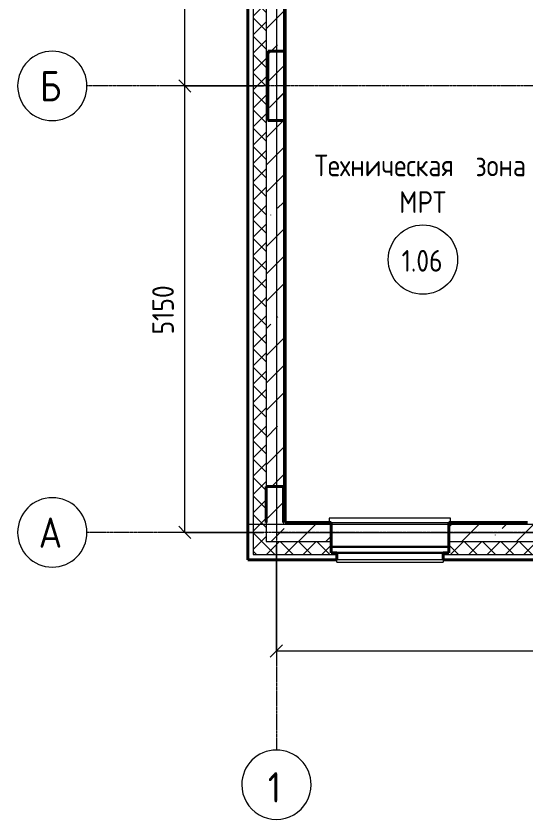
# Model space of a CAD drawing. Header units: millimetres. Extents: x -32954 to 151739, y -65671 to 56243.
# Drawn here: x -32954 to -27072, y -15318 to -6034 of the extents above; entities that cross this region are included whole.
import ezdxf

# ---------------------------------------------------------------- set-up
doc = ezdxf.new("R2010")
doc.units = ezdxf.units.MM
doc.linetypes.add('ADSK_Линия сетки', pattern=[21, 12, -3, 3, -3])
for name, color, linetype, lineweight in [('Марки помещений', 7, 'Continuous', 18), ('Окна', 7, 'Continuous', 18), ('Оси', 7, 'Continuous', 9), ('Остекление', 7, 'Continuous', 30), ('Отлив', 7, 'Continuous', 18), ('Перекрытия', 7, 'Continuous', 18), ('Подоконник_Верхний брус', 7, 'Continuous', 18), ('Размеры', 7, 'Continuous', 9), ('Размеры-100', 7, 'Continuous', 9), ('Стены', 7, 'Continuous', 18), ('Стены разрез', 7, 'Continuous', 40), ('Стены штриховка', 7, 'Continuous', 18)]:
    doc.layers.add(name, color=color, linetype=linetype, lineweight=lineweight)
doc.styles.add('GOST Common', font='GOST_Common.ttf', dxfattribs={"width": 0.9, "height": 250})
doc.styles.add('GOST Common_1', font='GOST_Common.ttf', dxfattribs={"width": 0.9, "height": 350})
doc.dimstyles.new('ADSK_Проверочный', dxfattribs={"dimscale": 304.8, "dimtxt": 251.428749, "dimasz": 0.463911, "dimexe": 0.492126, "dimexo": 0.492126, "dimgap": 0.164042, "dimtad": 1, "dimdec": 0, "dimdsep": 46, "dimtxsty": 'GOST Common', "dimblk1": 'OBLIQUE', "dimblk2": 'OBLIQUE', "dimsah": 1, "dimcen": 0.09, "dimazin": 0, "dimtfac": 1, "dimtdec": 4, "dimtix": 1, "dimtmove": 0, "dimatfit": 3, "dimfxl": 1, "dimtvp": 1, "dimtolj": 1, "dimtzin": 0, "dimarcsym": 2})
pattern_1 = [(45, (0, 0), (-106.066, 106.066), []), (135, (0, 0), (-106.066, -106.066), [])]
pattern_2 = [(45, (0, 0), (-314.309, 314.309), []), (45, (314.3, 0), (-314.309, 314.309), [555.625, -111.125, 3.353, -107.772])]

# ---------------------------------------------------------------- blocks, each defined once
blk = doc.blocks.new('B2B_Окно_1створка - 1320х1460h-729009-В_АР_ПЭ_01 Этаж')
at = {"layer": 'Остекление'}
for p, q in [((-680, 135), (680, 135)), ((-680, 65), (680, 65))]:
    blk.add_line(p, q, dxfattribs=at)
blk = doc.blocks.new('В2В_Подоконник_ПВХ - ПВХ-717279-В_АР_ПЭ_01 Этаж')
at = {"layer": 'Подоконник_Верхний брус'}
for p, q in [((-680, -280), (-680, 0)), ((-680, 0), (680, 0)), ((680, 0), (680, -280)), ((-680, -280), (-700, -280)), ((-700, -280), (-700, -330)), ((-700, -330), (700, -330)), ((700, -280), (680, -280)), ((700, -330), (700, -280))]:
    blk.add_line(p, q, dxfattribs=at)
blk = doc.blocks.new('B2B_Отлив - Отлив_металлический-717280-В_АР_ПЭ_01 Этаж')
at = {"layer": 'Отлив'}
for p, q in [((-615, 1), (-615, 110)), ((615, 110), (-615, 110)), ((615, 110), (615, 1)), ((-615, 0), (-615, 1)), ((-615, 1), (615, 1)), ((-615, 1), (615, 1)), ((-615, 0), (615, 0)), ((615, 1), (615, 0))]:
    blk.add_line(p, q, dxfattribs=at)
blk = doc.blocks.new('Ось сетки - D8-4846-В_АР_ПЭ_01 Этаж')
at = {"layer": 'Оси', "lineweight": 18}
for start, end in [(360, 180), (180, 360)]:
    blk.add_arc((0, 0), 4, start, end, dxfattribs=at)
blk = doc.blocks.new('ADSK_Марка_Помещение_2_ГОСТ21-501-2011 - Имя и Категория-86712-В_АР_ПЭ_01 Этаж')
at = {"layer": 'Марки помещений'}
blk.add_circle((0, 0), 4, dxfattribs=at)
blk = doc.blocks.new('DIMBLOCK3-В_АР_ПЭ_01 Этаж')
at = {"layer": 'Размеры-100', "transparency": 16777216}
for p, q in [((-29950, -12140), (-29950, -13506.8)), ((-29950, -13356.8), (-29950, -12140)), ((-22450, -12140), (-22450, -13506.8)), ((-22450, -13356.8), (-22450, -12140)), ((-29950, -13356.8), (-30020.7, -13427.5)), ((-29950, -13356.8), (-29879.3, -13286.1)), ((-29950, -13356.8), (-22450, -13356.8)), ((-22450, -13356.8), (-22520.7, -13427.5)), ((-22450, -13356.8), (-22379.3, -13286.1))]:
    blk.add_line(p, q, dxfattribs=at)
at = {"layer": 'Размеры-100', "color": 0, "transparency": 16777216, "insert": (-26515.4, -12980.1), "char_height": 250, "width": 756.843, "attachment_point": 1, "line_spacing_factor": 1.022761, "style": 'GOST Common'}
blk.add_mtext('7500', dxfattribs=at)
blk = doc.blocks.new('_Oblique')
at = {"color": 0, "linetype": 'ByBlock', "lineweight": -2}
blk.add_line((-0.5, -0.5), (0.5, 0.5), dxfattribs=at)
blk = doc.blocks.new('DIMBLOCK6-В_АР_ПЭ_01 Этаж')
at = {"layer": 'Размеры-100', "transparency": 16777216}
for p, q in [((-31007.1, -6840), (-31077.8, -6769.3)), ((-30100, -6840), (-31157.1, -6840)), ((-31007.1, -11990), (-31007.1, -6840)), ((-31007.1, -6840), (-30936.4, -6910.7)), ((-31007.1, -6840), (-30100, -6840)), ((-31007.1, -11990), (-31077.8, -11919.3)), ((-30100, -11990), (-31157.1, -11990)), ((-31007.1, -11990), (-30936.4, -12060.7)), ((-31007.1, -11990), (-30100, -11990))]:
    blk.add_line(p, q, dxfattribs=at)
at = {"layer": 'Размеры-100', "color": 0, "transparency": 16777216, "insert": (-31383.8, -9706.9), "char_height": 250, "width": 700.591, "attachment_point": 1, "rotation": 90, "line_spacing_factor": 1.022761, "style": 'GOST Common'}
blk.add_mtext('5150', dxfattribs=at)
blk = doc.blocks.new('DIMBLOCK11-В_АР_ПЭ_01 Этаж')
at = {"layer": 'Размеры-100', "transparency": 16777216}
for p, q in [((-31007.1, -3440), (-31077.8, -3369.3)), ((-30100, -3440), (-31157.1, -3440)), ((-31007.1, -6840), (-31007.1, -3440)), ((-31007.1, -3440), (-30936.4, -3510.7)), ((-31007.1, -3440), (-30100, -3440)), ((-31007.1, -6840), (-31077.8, -6769.3)), ((-30430, -6840), (-31157.1, -6840)), ((-31007.1, -6840), (-30936.4, -6910.7)), ((-31007.1, -6840), (-30430, -6840))]:
    blk.add_line(p, q, dxfattribs=at)
at = {"layer": 'Размеры-100', "color": 0, "transparency": 16777216, "insert": (-31383.8, -5466), "char_height": 250, "width": 782.412, "attachment_point": 1, "rotation": 90, "line_spacing_factor": 1.022761, "style": 'GOST Common'}
blk.add_mtext('3400', dxfattribs=at)

msp = doc.modelspace()

# ---------------------------------------------------------------- hatches: boundary and pattern name
at = {"layer": 'Стены', "lineweight": 9}
h = msp.add_hatch(dxfattribs=at)
h.set_pattern_fill('FP_1', color=256, style=0, pattern_type=2)
h.set_pattern_definition([(45, (0, 0), (-314.309, 314.309), []), (45, (314.3, 0), (-314.309, 314.309), [222.25, -111.125])])
h.paths.add_polyline_path([(-30050, -7240), (-29850, -7240), (-29850, -6440), (-30050, -6440)])
at = {"layer": 'Стены разрез', "lineweight": 9}
h = msp.add_hatch(dxfattribs=at)
h.set_pattern_fill('FP_2', color=256, style=0, pattern_type=2)
h.set_pattern_definition(pattern_1)
h.paths.add_polyline_path([(-30220, -12095), (-30070, -12095), (-30070, -5625), (-30200, -5625), (-30200, -5560), (-30220, -5560), (-30220, -11875)])
h.paths.add_polyline_path([(-30200, -4370), (-30200, -4305), (-30070, -4305), (-30070, 2250), (-30220, 2250), (-30220, -4370)])
h = msp.add_hatch(dxfattribs=at)
h.set_pattern_fill('FP_3', color=256, style=0, pattern_type=2)
h.set_pattern_definition(pattern_2)
h.paths.add_polyline_path([(-29870, -11895), (-29870, -5625), (-30070, -5625), (-30070, -11895)])
h.paths.add_polyline_path([(-29870, -4305), (-29870, 2050), (-30070, 2050), (-30070, -4305)])
h = msp.add_hatch(dxfattribs=at)
h.set_pattern_fill('FP_3', color=256, style=0, pattern_type=2)
h.set_pattern_definition(pattern_2)
h.paths.add_polyline_path([(-18792.5, -12095), (-18792.5, -11895), (-19295, -11895), (-19295, -12095)])
h.paths.add_polyline_path([(-20655, -12095), (-20655, -11895), (-24670, -11895), (-24670, -12095), (-23425.9, -12095)])
h.paths.add_polyline_path([(-26030, -12095), (-26030, -11895), (-27960, -11895), (-27960, -12095), (-27261.2, -12095)])
h.paths.add_polyline_path([(-30070, -12095), (-29320, -12095), (-29320, -11895), (-30070, -11895)])
h = msp.add_hatch(dxfattribs=at)
h.set_pattern_fill('FP_2', color=256, style=0, pattern_type=2)
h.set_pattern_definition(pattern_1)
h.paths.add_polyline_path([(-20590, -12245), (-20590, -12225), (-20655, -12225), (-20655, -12095), (-24670, -12095), (-24670, -12225), (-24735, -12225), (-24735, -12245), (-23425.9, -12245)])
h.paths.add_polyline_path([(-18642.5, -12245), (-18642.5, -12095), (-19295, -12095), (-19295, -12225), (-19360, -12225), (-19360, -12245)])
h.paths.add_polyline_path([(-25965, -12245), (-25965, -12225), (-26030, -12225), (-26030, -12095), (-27960, -12095), (-27960, -12225), (-28025, -12225), (-28025, -12245), (-27261.2, -12245)])
h.paths.add_polyline_path([(-29255, -12245), (-29255, -12225), (-29320, -12225), (-29320, -12095), (-30220, -12095), (-30220, -12245)])

# ---------------------------------------------------------------- linework, layer by layer
at = {"layer": 'Оси', "linetype": 'ADSK_Линия сетки'}
for p, q in [((-29950, 4287.9), (-29950, -14500)), ((2299.7, -6840), (-32136.4, -6840)), ((2500, -11990), (-32136.4, -11990))]:
    msp.add_line(p, q, dxfattribs=at)
at = {"layer": 'Перекрытия'}
for p, q in [((-29950, 2150), (-29950, -11990)), ((-29950, -11990), (-50, -11990))]:
    msp.add_line(p, q, dxfattribs=at)
at = {"layer": 'Стены'}
for p, q in [((-29870, 2030), (-29870, -11875)), ((-29320, -11875), (-27960, -11875)), ((-30280, -11895), (-18582.5, -11895)), ((-28025, -12305), (-29255, -12305))]:
    msp.add_line(p, q, dxfattribs=at)
at = {"layer": 'Стены разрез'}
for p, q in [((-30280, -5560), (-30280, -12305)), ((-29850, -11875), (-29850, -5625)), ((-29850, -6440), (-30050, -6440)), ((-30050, -6440), (-30050, -7240)), ((-29850, -7240), (-29850, -6440)), ((-30050, -7240), (-29850, -7240)), ((-29870, -11460), (-30070, -11460)), ((-30070, -11460), (-30070, -11875)), ((-29870, -11875), (-29870, -11460)), ((-29320, -11875), (-29850, -11875)), ((-29320, -12225), (-29320, -11875)), ((-27052.5, -11875), (-27960, -11875)), ((-27960, -11875), (-27960, -12225)), ((-29255, -12225), (-29320, -12225)), ((-29255, -12305), (-29255, -12225)), ((-27960, -12225), (-28025, -12225)), ((-28025, -12225), (-28025, -12305)), ((-30280, -12305), (-29255, -12305)), ((-28025, -12305), (-25965, -12305))]:
    msp.add_line(p, q, dxfattribs=at)
at = {"layer": 'Стены штриховка'}
for p, q in [((-30220, -5560), (-30220, -12245)), ((-30070, -5625), (-30070, -12095)), ((-29870, -11875), (-29870, -11895)), ((-30070, -12095), (-29320, -12095)), ((-27960, -12095), (-26030, -12095)), ((-30220, -12245), (-29255, -12245)), ((-28025, -12245), (-25965, -12245))]:
    msp.add_line(p, q, dxfattribs=at)

# ---------------------------------------------------------------- block references
at = {"layer": 'Марки помещений', "xscale": 99.99999999999993, "yscale": 99.99999999999993, "zscale": 99.99999999999993}
msp.add_blockref('ADSK_Марка_Помещение_2_ГОСТ21-501-2011 - Имя и Категория-86712-В_АР_ПЭ_01 Этаж', (-28259.6, -8843.3), dxfattribs=at)
at = {"layer": 'Окна', "rotation": 180}
for name, p in [('В2В_Подоконник_ПВХ - ПВХ-717279-В_АР_ПЭ_01 Этаж', (-28640, -12155)), ('B2B_Окно_1створка - 1320х1460h-729009-В_АР_ПЭ_01 Этаж', (-28640, -12090)), ('B2B_Отлив - Отлив_металлический-717280-В_АР_ПЭ_01 Этаж', (-28640, -12225))]:
    msp.add_blockref(name, p, dxfattribs=at)
at = {"layer": 'Оси', "lineweight": 18, "xscale": 99.99999999999993, "yscale": 99.99999999999993, "zscale": 99.99999999999993}
for p, rotation in [((-32536.4, -6840), 89.99999999999982), ((-32536.4, -11990), 89.99999999999982), ((-29950, -14900), 180)]:
    msp.add_blockref('Ось сетки - D8-4846-В_АР_ПЭ_01 Этаж', p, dxfattribs=dict(at, rotation=rotation))

# ---------------------------------------------------------------- texts
at = {"layer": 'Марки помещений', "lineweight": 9, "char_height": 250, "attachment_point": 1, "style": 'GOST Common'}
for s, insert, width in [('Техническая', (-29509.8, -7631.7), 2157.341), ('\\fGOST Common|b0|i0|c204|p34|;\\W.9; ', (-27729.8, -7631.7), 93.797), ('зона', (-27652.5, -7631.7), 786.455), ('МРТ', (-28533.5, -8055), 678.228), ('1.06', (-28506.3, -8731.9), 606.076)]:
    msp.add_mtext(s, dxfattribs=dict(at, insert=insert, width=width))
at = {"layer": 'Оси', "char_height": 350, "attachment_point": 1, "style": 'GOST Common_1'}
for s, insert, width in [('\\fGOST Common|b0|i0|c204|p34|;\\W.9;Б', (-32678.4, -6666.8), 310.253), ('\\fGOST Common|b0|i0|c204|p34|;\\W.9;А', (-32693.2, -11816.8), 346.329), ('\\fGOST Common|b0|i0|c204|p34|;\\W.9;1', (-30048.9, -14756.1), 187.595)]:
    msp.add_mtext(s, dxfattribs=dict(at, insert=insert, width=width))

# ---------------------------------------------------------------- dimensions: what is measured, and where the dimension line sits
at = {"layer": 'Размеры'}
for base, p1, p2, override, picture, middle in [((-31007.1, -3440), (-30280, -6840), (-29950, -3440), {"dimpost": '<>', "dimfxl": 3415.977166}, 'DIMBLOCK11-В_АР_ПЭ_01 Этаж', (-31182.1, -5140)), ((-31007.1, -6840), (-29950, -11990), (-29950, -6840), {"dimpost": '<>', "dimfxl": 5150}, 'DIMBLOCK6-В_АР_ПЭ_01 Этаж', (-31182.1, -9415))]:
    dim = msp.add_linear_dim(base=base, p1=p1, p2=p2, angle=90, dimstyle='ADSK_Проверочный', override=override, dxfattribs=at)
    dim.commit()
    dim.dimension.update_dxf_attribs({"geometry": picture, "text_midpoint": middle})
dim = msp.add_linear_dim(base=(-22450, -13356.8), p1=(-29950, -11990), p2=(-22450, -11990), dimstyle='ADSK_Проверочный', override={"dimpost": '<>', "dimfxl": 7500.000127}, dxfattribs=at)
dim.commit()
dim.dimension.update_dxf_attribs({"geometry": 'DIMBLOCK3-В_АР_ПЭ_01 Этаж', "text_midpoint": (-26200, -13181.8)})

doc.saveas('drawing.dxf')
